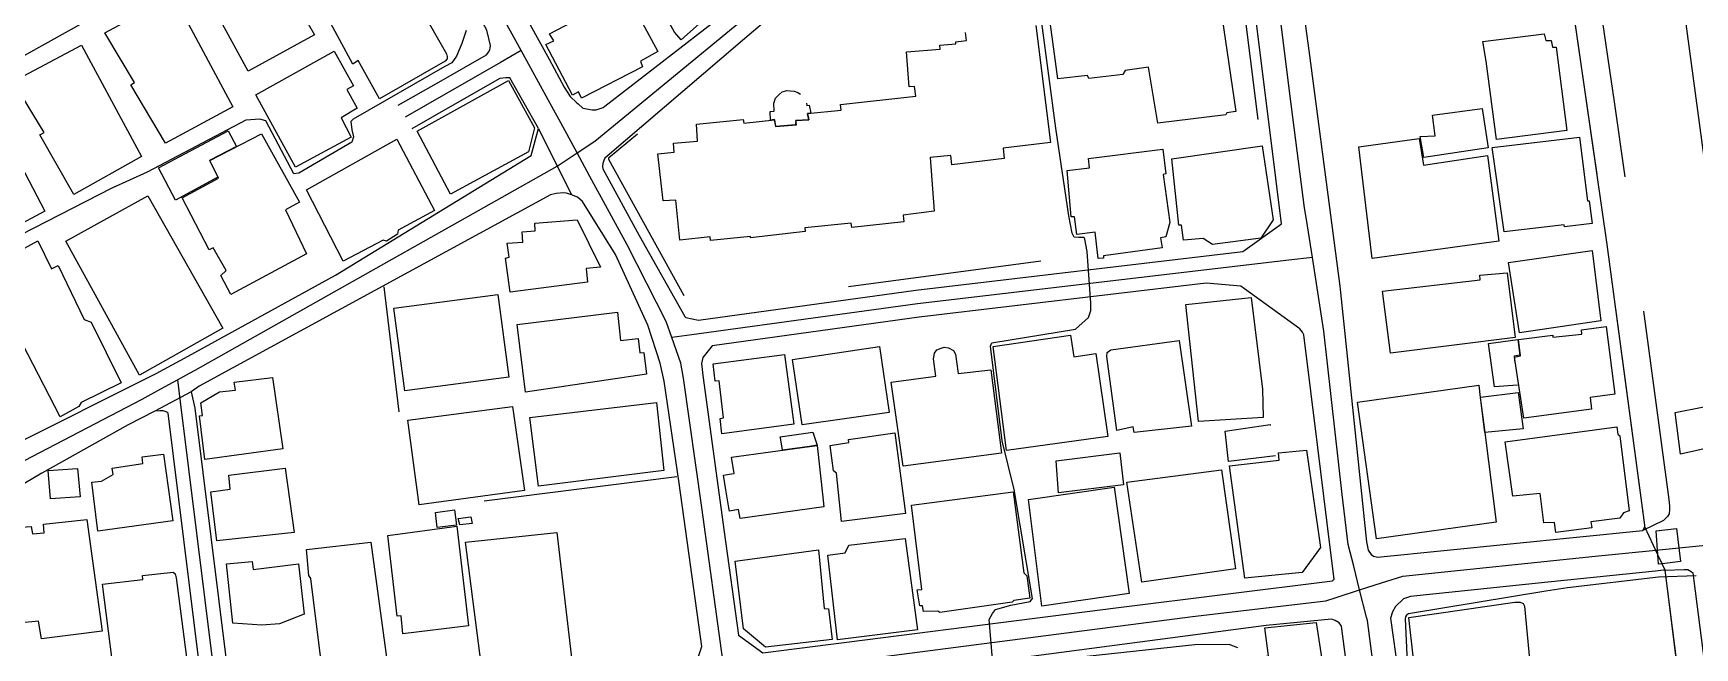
# Model space of a CAD drawing. Header units: millimetres. Extents: x 198785 to 203305, y 542885 to 545889.
# Drawn here: x 201010.2 to 201255.7, y 543395.9 to 543486.6 of the extents above; entities that cross this region are included whole.
import ezdxf

# ---------------------------------------------------------------- set-up
doc = ezdxf.new("R2010")
doc.units = ezdxf.units.MM
for name, pattern in [('FENCE_25K', [54.3, 28.7, -9.2, -16.4]), ('HIDDEN_BULD_25K', [28.8, 18.4, -10.4]), ('HIDDEN_IN_25K', [56.5, 36.5, -20])]:
    doc.linetypes.add(name, pattern=pattern)
for name, color, linetype in [('A0013114', 253, 'Continuous'), ('A0013117', 253, 'Continuous'), ('A0023214', 253, 'Continuous'), ('A0023217', 253, 'Continuous'), ('A0033324', 253, 'Continuous'), ('A0043325', 253, 'Continuous'), ('A0053326', 253, 'Continuous'), ('B0014111', 253, 'Continuous'), ('B0014112', 253, 'Continuous'), ('B0014113', 253, 'Continuous'), ('B0014115', 253, 'Continuous'), ('B0014116', 253, 'Continuous'), ('B0024120', 253, 'Continuous'), ('F0017111', 253, 'Continuous')]:
    doc.layers.add(name, color=color, linetype=linetype)

msp = doc.modelspace()

# ---------------------------------------------------------------- linework, layer by layer
at = {"layer": 'A0013114'}
for points in [[(201248.36, 543413.73), (201248.38, 543413.98), (201242.82, 543455.44), (201236.49, 543499.17), (201231.19, 543537.59), (201231.1, 543537.98), (201230.82, 543538.27)], [(201266.64, 543285.44), (201266.78, 543285.65), (201266.66, 543287.35), (201254.62, 543381.42), (201253.14, 543393.4), (201251.35, 543407.35)]]:
    msp.add_lwpolyline(points, dxfattribs=at)
at = {"layer": 'A0013117'}
for points in [[(201230.82, 543538.27), (201229.42, 543538.64), (201209.13, 543541.87), (201195.03, 543544.01), (201193.92, 543544.01), (201192.85, 543543.77), (201192.45, 543543.58), (201192.15, 543543.37), (201191.87, 543543.05), (201191.52, 543542.5), (201191.43, 543542.09), (201194.27, 543516.6), (201198.79, 543483.35), (201201.92, 543459.74), (201203.31, 543449.26), (201203.94, 543443.19), (201207.22, 543411.53), (201207.46, 543410.31), (201207.92, 543409.65), (201208.26, 543409.41), (201208.85, 543409.24), (201248.06, 543413.21), (201248.36, 543413.73)], [(201094.21, 543531.09), (201069.47, 543517.06), (201069.17, 543515.04), (201080.44, 543493.69), (201083.64, 543487.87), (201086.44, 543482.77), (201088.69, 543478.67), (201089.54, 543477.28), (201090.48, 543476.39), (201090.72, 543476.18), (201091.44, 543475.56), (201092.82, 543475.3), (201093.38, 543475.32), (201094.45, 543475.64), (201094.69, 543475.86), (201116.86, 543493.02), (201117.06, 543493.36), (201117.09, 543495.45), (201107.07, 543512.42), (201096.76, 543529.91), (201094.87, 543530.98), (201094.54, 543531.05), (201094.21, 543531.09)], [(201119.91, 543489.7), (201115.02, 543485.54), (201094.66, 543468.19), (201094.53, 543467.82), (201094.38, 543467.36), (201094.34, 543466.95), (201094.38, 543466.6), (201099.75, 543456.76), (201106.49, 543444.78), (201106.65, 543444.65), (201108.5, 543444.23), (201140.64, 543448.67), (201188.96, 543454.38), (201194.65, 543458.47), (201193.02, 543471.98), (201187.65, 543514.85)], [(201064.15, 543475.97), (201070.17, 543479.41), (201077.18, 543483.42), (201077.53, 543483.85), (201077.68, 543484.23), (201077.73, 543484.39), (201077.79, 543484.74), (201077.78, 543484.78), (201077.22, 543487.09), (201075.15, 543490.85), (201063.44, 543513.04), (201054.53, 543508.82), (201042.11, 543501.87), (201037.76, 543499.44), (201008.94, 543483.32)], [(201006.35, 543425.34), (201028.37, 543436.36), (201033.1, 543438.95), (201054.9, 543450.89), (201083.81, 543468.56), (201084.88, 543472.54), (201080.65, 543480.02), (201080.06, 543480.02), (201079.17, 543479.95), (201072.15, 543475.94), (201066.14, 543472.5)], [(201088.5, 543463.04), (201087.5, 543462.95), (201086.65, 543462.76), (201034.74, 543434.48), (201033.56, 543433.67), (201034.08, 543431.24), (201038.8, 543393.26)], [(201108.49, 543394.43), (201109.02, 543396.07), (201105.68, 543420.16), (201103.47, 543435.24), (201102.84, 543437.92), (201101.01, 543443.51), (201096.25, 543453.94), (201091.38, 543461.78), (201090.66, 543462.43), (201089.75, 543462.76), (201089.03, 543462.98), (201088.5, 543463.04)], [(201114.41, 543397.74), (201118.05, 543395.15), (201170.59, 543401.8), (201202.19, 543405.75), (201202.45, 543406.01), (201201.84, 543410.7), (201200.05, 543425.47), (201197.96, 543442.08), (201197.76, 543442.49), (201197.39, 543442.95), (201189.2, 543448.87), (201188.66, 543449.28), (201183.52, 543449.71), (201141.15, 543444.7), (201110.55, 543440.47), (201109.14, 543438.72), (201108.97, 543437.87), (201109.16, 543436.1), (201112.29, 543413), (201114.41, 543397.74)], [(201028.91, 543430.85), (201028.16, 543430.81), (201024.22, 543428.8), (201011.46, 543421.68), (200995.36, 543412.18), (200987.27, 543407.24), (200987.21, 543407.01), (200987.16, 543406.82), (200987.16, 543406.59), (200987.27, 543405.91), (200987.8, 543404.46), (200988.37, 543403.91), (200990.65, 543402.95), (200990.71, 543402.94), (201001.63, 543397.26), (201007.43, 543394.24)], [(201034.82, 543392.81), (201030.13, 543430.53), (201030.06, 543430.61), (201029.87, 543430.72), (201029.4, 543430.85), (201028.91, 543430.85)], [(201251.35, 543407.35), (201251.13, 543407.35), (201249.92, 543407.18), (201234.01, 543405.57), (201213.72, 543403.43), (201212.72, 543403.08), (201211.54, 543401.97), (201211.06, 543401.18), (201210.79, 543400.27), (201211.89, 543392.17), (201218.35, 543344.31), (201219.43, 543336.31), (201220.35, 543329.5), (201224.11, 543302.12), (201226.14, 543284.68), (201226.61, 543280.06), (201226.72, 543279.83), (201227, 543279.73), (201230.76, 543280.13), (201266.32, 543285.28), (201266.64, 543285.44)], [(201202.06, 543400.11), (201192.43, 543399.16), (201122.96, 543389.99)], [(201207.54, 543368.69), (201203.56, 543399.07), (201203.21, 543399.57), (201202.6, 543399.88), (201202.06, 543400.11)], [(201114.41, 543397.74), (201114.42, 543397.66)]]:
    msp.add_lwpolyline(points, dxfattribs=at)
at = {"layer": 'A0023214'}
msp.add_lwpolyline([(201257.12, 543468.29), (201248.04, 543535.88), (201247.53, 543539.66), (201247.07, 543543.08), (201241.45, 543584.9), (201235.53, 543632.32), (201235.14, 543635.41), (201234.77, 543638.38), (201226.21, 543706.95), (201225.81, 543710.15), (201225.48, 543712.79), (201222.79, 543734.35), (201222.41, 543737.4), (201221.97, 543740.91), (201216.55, 543784.27), (201216.09, 543787.99), (201212.76, 543805.57)], dxfattribs=at)
at = {"layer": 'A0023217'}
for points in [[(201199.27, 543453.52), (201198.36, 543459.11), (201198.08, 543460.84), (201195.91, 543477.67), (201193.22, 543499.1), (201188.07, 543540.41), (201186.88, 543545.59)], [(201082.31, 543484.05), (201080.98, 543486.47), (201077.79, 543492.27), (201066.21, 543514.23), (201065.94, 543514.7), (201064.45, 543517.27)], [(201090.57, 543468.97), (201093.18, 543470.7), (201118.38, 543491.36), (201120.56, 543493.51)], [(201082.31, 543484.05), (201079.27, 543482.31), (201071.16, 543477.67), (201065.15, 543474.24)], [(201090.57, 543468.97), (201087.87, 543473.92), (201087.15, 543475.25), (201083.72, 543481.48), (201082.31, 543484.05)], [(201031.54, 543435.45), (201033.32, 543436.43), (201034.12, 543436.87), (201087.63, 543467.01), (201090.57, 543468.97)], [(201104.58, 543441.67), (201103.74, 543444.06), (201098, 543455.35), (201092.48, 543465.47), (201090.57, 543468.97)], [(201199.27, 543453.52), (201195.74, 543453.11), (201140.89, 543446.68), (201107.53, 543442.08), (201104.58, 543441.67)], [(201206.22, 543404.42), (201205.34, 543407.93), (201204.53, 543411.12), (201203.64, 543418.5), (201200.95, 543442.64), (201199.27, 543453.52)], [(201112.85, 543391), (201112.11, 543394.04), (201108.99, 543416.58), (201106.31, 543435.67), (201105.91, 543437.89), (201104.58, 543441.67)], [(200979.08, 543404.98), (200983.18, 543408.98), (200987.15, 543411.62), (201008.9, 543423.51), (201026.29, 543432.58), (201029.06, 543434.09), (201031.54, 543435.45)], [(201031.54, 543435.45), (201031.94, 543432.19), (201036.81, 543393.03), (201037.67, 543384.79), (201038.02, 543381.44)], [(201206.22, 543404.42), (201209.47, 543405.47), (201212.6, 543406.47), (201241.03, 543409.39), (201249.97, 543410.29), (201264.71, 543411.78)], [(201112.85, 543391), (201118.33, 543392.09), (201121.09, 543392.65), (201181.51, 543400.48), (201201.24, 543402.82), (201202.77, 543403.31), (201206.22, 543404.42)], [(201215.3, 543339.93), (201214.78, 543343.29), (201214.64, 543344.21), (201207.37, 543399.88), (201207.24, 543400.4), (201206.22, 543404.42)]]:
    msp.add_lwpolyline(points, dxfattribs=at)
at = {"layer": 'A0033324', "linetype": 'HIDDEN_IN_25K', "flags": 128}
for points in [[(201251.14, 543414.66), (201248.06, 543413.21), (201248.36, 543413.73), (201248.38, 543413.98), (201242.82, 543455.44), (201236.49, 543499.17), (201231.19, 543537.59), (201231.1, 543537.98), (201233.71, 543537.57), (201234.08, 543537.55), (201234.68, 543537.26), (201235.12, 543536.96), (201235.37, 543536.57), (201240.45, 543499.73), (201243.87, 543476.12), (201246.78, 543456), (201251.91, 543417.76), (201251.99, 543416.82), (201251.99, 543416.35), (201251.94, 543415.63), (201251.73, 543415.28), (201251.14, 543414.66)], [(201270.47, 543286.5), (201266.78, 543285.65), (201266.66, 543287.35), (201257.26, 543360.76), (201254.62, 543381.42), (201253.14, 543393.4), (201251.35, 543407.35), (201254.19, 543407.43), (201254.71, 543407.44), (201255.23, 543407.13), (201255.48, 543406.94), (201255.59, 543405.78), (201257.11, 543393.9), (201258.58, 543381.92), (201263.07, 543346.9), (201270.63, 543287.85), (201270.75, 543287.19), (201270.78, 543286.88), (201270.47, 543286.5)]]:
    msp.add_lwpolyline(points, dxfattribs=at)
at = {"layer": 'A0043325'}
for points in [[(201273.58, 543428.93), (201253.61, 543424.48), (201252.87, 543430.6), (201272.79, 543434.57), (201273.58, 543428.93)], [(201250.91, 543408.29), (201250.4, 543408.23), (201250.3, 543409.59), (201250.05, 543413.13), (201253.05, 543413.49), (201253.63, 543408.63), (201250.91, 543408.29)]]:
    msp.add_lwpolyline(points, dxfattribs=at)
at = {"layer": 'A0053326'}
for points in [[(201259.61, 543342.42), (201254.62, 543381.42), (201253.14, 543393.4), (201251.35, 543407.35), (201250.91, 543408.29), (201250.3, 543409.59), (201248.36, 543413.73), (201248.38, 543413.98), (201242.82, 543455.44), (201236.49, 543499.17), (201231.19, 543537.59), (201231.1, 543537.98), (201230.82, 543538.27), (201230.29, 543544.42), (201262.23, 543541.86)], [(201084.88, 543472.54), (201089.75, 543462.76), (201089.03, 543462.98), (201088.5, 543463.04), (201087.5, 543462.95), (201086.65, 543462.76), (201034.74, 543434.48), (201033.56, 543433.67), (201028.16, 543430.81), (201024.22, 543428.8), (201011.46, 543421.68), (200995.36, 543412.18), (200987.27, 543407.24), (200987.21, 543407.01), (200978.94, 543411.06), (201006.35, 543425.34), (201028.37, 543436.36), (201033.1, 543438.95), (201054.9, 543450.89), (201083.81, 543468.56), (201084.88, 543472.54)]]:
    msp.add_lwpolyline(points, dxfattribs=at)
at = {"layer": 'B0014111'}
for points in [[(201058, 543506.49), (201063.31, 543497.59), (201064.36, 543498.21), (201066.38, 543494.66), (201065.36, 543493.95), (201071.28, 543483.57), (201071.38, 543483.17), (201071.38, 543482.83), (201071.1, 543482.5), (201061.4, 543476.91), (201058.23, 543482.57), (201057.44, 543482.06), (201053.83, 543488.69), (201054.61, 543489.16), (201053.64, 543490.92), (201052.7, 543490.86), (201049.68, 543496.14), (201050.48, 543496.66), (201047.71, 543501.67), (201057.17, 543506.95), (201057.67, 543506.84), (201058, 543506.49)], [(201115.37, 543494.06), (201105.95, 543485.62), (201104.97, 543486.78), (201099.54, 543496.57), (201100.27, 543497.05), (201099.64, 543497.85), (201109.81, 543503.52), (201115.37, 543494.06)], [(201045.18, 543497.91), (201051.77, 543486.4), (201041.99, 543481), (201035.21, 543493.41), (201042.69, 543497.51), (201043.07, 543496.77), (201045.18, 543497.91)], [(201098.27, 543491.8), (201102.53, 543483.94), (201099.94, 543482.51), (201100.23, 543481.67), (201091.23, 543477.02), (201090.8, 543477.94), (201089.89, 543477.47), (201085.96, 543484.96), (201087.12, 543485.51), (201086.51, 543486.53), (201095.16, 543491.07), (201095.55, 543490.29), (201098.27, 543491.8)], [(201234.53, 543485.55), (201234.74, 543484.55), (201235.27, 543484.57), (201236.84, 543472.26), (201226.42, 543470.93), (201224.94, 543482.49), (201224.42, 543485.41), (201233.49, 543486.52), (201233.71, 543485.56), (201234.53, 543485.55)], [(201225.19, 543469.7), (201215.72, 543468.25), (201215.18, 543471.37), (201217.4, 543471.48), (201216.99, 543474.54), (201224.33, 543475.5), (201225.19, 543469.7)], [(201037.47, 543465.34), (201031.24, 543461.96), (201028.72, 543466.76), (201039.02, 543472.19), (201040.24, 543469.87), (201036.27, 543467.83), (201036.65, 543467.08), (201037.47, 543465.34)], [(201047.49, 543460.52), (201050.61, 543454.02), (201039.42, 543448.06), (201037.94, 543450.86), (201038.7, 543451.57), (201036.81, 543454.95), (201036.23, 543454.61), (201032.24, 543462.33), (201037.59, 543465.23), (201036.3, 543467.82), (201043.96, 543471.77), (201049.58, 543461.65), (201047.49, 543460.52)], [(201064.06, 543456.94), (201062.42, 543455.91), (201061.94, 543456.05), (201056.03, 543452.97), (201050.58, 543463.51), (201063.93, 543470.95), (201069.5, 543460.43), (201064.16, 543457.54), (201064.06, 543456.94)], [(201177.21, 543465.75), (201178.19, 543458.66), (201177.56, 543456.55), (201176.79, 543456.42), (201177.03, 543454.93), (201168.38, 543453.76), (201168.35, 543453.4), (201167.58, 543453.35), (201167.14, 543457.24), (201164.43, 543456.91), (201164.08, 543459.5), (201163.61, 543459.5), (201163.01, 543466.33), (201166.29, 543466.74), (201166.15, 543468.14), (201177.13, 543469.51), (201177.59, 543465.86), (201177.21, 543465.75)], [(201193.46, 543459.08), (201191.61, 543456.38), (201184.48, 543455.41), (201183.09, 543456.33), (201180.17, 543456.07), (201179.9, 543458.27), (201179.52, 543458.28), (201178.48, 543468.07), (201191.83, 543469.97), (201193.46, 543459.08)], [(201215.01, 543471.08), (201215.67, 543467.15), (201225.09, 543468.55), (201226.81, 543455.9), (201208.05, 543453.36), (201206.11, 543469.82), (201215.01, 543471.08)], [(201240.57, 543458.5), (201236.51, 543458.01), (201236.44, 543458.32), (201227.6, 543457.27), (201225.82, 543469.72), (201238.72, 543471.27), (201239.9, 543461.87), (201240.15, 543461.86), (201240.57, 543458.5)], [(201038.23, 543443.05), (201025.9, 543436.13), (201015.04, 543455.89), (201027.16, 543462.61), (201038.23, 543443.05)], [(201241.88, 543444.17), (201229.83, 543442.38), (201228.22, 543452.74), (201240.57, 543454.52), (201241.88, 543444.17)], [(201229.2, 543441.7), (201210.78, 543439.38), (201209.62, 543448.54), (201224.02, 543450.18), (201223.97, 543450.91), (201228.01, 543451.23), (201229.2, 543441.7)], [(201191.95, 543429.89), (201182.43, 543429.29), (201180.53, 543446.56), (201190.17, 543447.62), (201191.88, 543434.04), (201191.95, 543429.89)], [(201242.65, 543443.29), (201243.91, 543433.32), (201240.29, 543432.84), (201240.5, 543431.12), (201230.49, 543429.76), (201229.1, 543438.8), (201230, 543438.96), (201229.71, 543441.39), (201234.76, 543442.05), (201234.77, 543441.73), (201239.04, 543442.17), (201238.99, 543442.83), (201242.65, 543443.29)], [(201163.5, 543442.03), (201164, 543438.85), (201167.25, 543439.33), (201169.02, 543427.07), (201154.04, 543425.02), (201152.05, 543440.37), (201163.5, 543442.03)], [(201181.39, 543428.59), (201172.89, 543427.64), (201172.76, 543428.5), (201170.34, 543427.97), (201168.84, 543438.88), (201168.93, 543439.47), (201169.43, 543439.85), (201179.54, 543441.24), (201181.39, 543428.59)], [(201047.08, 543425.25), (201035.55, 543423.69), (201034.77, 543430.13), (201035.21, 543430.15), (201035, 543432.02), (201037.76, 543433.67), (201040.09, 543433.91), (201039.92, 543435.07), (201045.59, 543435.8), (201047.08, 543425.25)], [(201226.38, 543414.42), (201208.73, 543411.96), (201205.92, 543432.16), (201223.83, 543434.64), (201224.05, 543432.85), (201224.71, 543427.64), (201226.38, 543414.42)], [(201230.37, 543428.2), (201224.73, 543427.64), (201224.07, 543432.86), (201229.65, 543433.59), (201230.37, 543428.2)], [(201244.68, 543427.17), (201246.06, 543416.08), (201245.23, 543415.8), (201244.67, 543415), (201240.4, 543414.45), (201240.53, 543413.58), (201235.19, 543412.92), (201235.02, 543414.39), (201233.43, 543414.31), (201232.88, 543418.67), (201228.88, 543418.25), (201227.71, 543426.28), (201244.21, 543428.48), (201244.39, 543427.4), (201244.68, 543427.17)], [(201127.03, 543416.69), (201114.66, 543414.97), (201114.45, 543416.29), (201113.09, 543416.06), (201113.01, 543416.54), (201112.57, 543419.18), (201112.21, 543421.36), (201113.4, 543421.56), (201113.79, 543421.62), (201113.39, 543424.03), (201124.9, 543425.6), (201124.91, 543425.6), (201126.07, 543425.76), (201126.88, 543418.1), (201127.03, 543416.69)], [(201197.73, 543406.99), (201189.23, 543406.16), (201186.98, 543422.76), (201194.34, 543423.57), (201194.22, 543424.64), (201198.37, 543425.06), (201200.42, 543410.69), (201197.73, 543406.99)], [(201171.34, 543419.93), (201161.7, 543418.77), (201161.35, 543423.5), (201170.76, 543424.64), (201171.34, 543419.93)], [(201187.88, 543407.53), (201174.03, 543405.57), (201171.8, 543420.33), (201185.82, 543422.17), (201187.88, 543407.53)], [(201154.85, 543402.59), (201144.18, 543401.09), (201143.91, 543401.28), (201141.77, 543401.21), (201141.61, 543402.09), (201141.22, 543402.09), (201140.82, 543404.41), (201141.51, 543404.49), (201140.02, 543416.93), (201155.01, 543418.89), (201156.62, 543406.93), (201157.04, 543406.52), (201157.47, 543403.18), (201155.13, 543402.87), (201154.85, 543402.59)], [(201172.16, 543403.89), (201159.25, 543402.03), (201157.27, 543417.75), (201169.94, 543419.58), (201172.16, 543403.89)], [(201072.8, 543413.83), (201074.54, 543399.11), (201064.85, 543397.93), (201064.59, 543400.59), (201064, 543400.56), (201062.6, 543412.47), (201072.8, 543413.83)], [(201089.89, 543393.17), (201076.63, 543391.6), (201074.08, 543411.45), (201087.61, 543412.92), (201089.89, 543393.17)], [(201140.9, 543398.55), (201129.08, 543397.03), (201127.63, 543409.53), (201130.17, 543409.88), (201130.72, 543411.04), (201139.07, 543412.01), (201140.9, 543398.55)], [(201031.33, 543406.2), (201033.82, 543387.27), (201025.95, 543386.3), (201025.31, 543387.42), (201022.78, 543387.17), (201020.45, 543405.29), (201026.4, 543405.98), (201026.35, 543406.54), (201030.89, 543407.03), (201031.19, 543406.78), (201031.33, 543406.2)], [(201231.61, 543391.03), (201214.78, 543388.95), (201213.51, 543400.37), (201229.15, 543402.63), (201229.93, 543402.61), (201230.38, 543402.42), (201230.59, 543402.04), (201231.61, 543391.03)], [(201200.93, 543387.24), (201191.61, 543386.2), (201191.64, 543387.68), (201190.76, 543394.34), (201192.74, 543394.69), (201192.2, 543398.82), (201199.79, 543399.61), (201201.64, 543387.81), (201200.93, 543387.24)]]:
    msp.add_lwpolyline(points, dxfattribs=at)
at = {"layer": 'B0014112'}
for points in [[(201010.91, 543455.94), (201012.9, 543451.84), (201013.91, 543452.33), (201017.73, 543444.34), (201018.79, 543443.94), (201023.21, 543435), (201017.3, 543432.11), (201016.94, 543431.52), (201014.21, 543429.97), (201002.95, 543451.63), (201010.91, 543455.94)], [(201146.5, 543439.25), (201146.91, 543436.36), (201151.74, 543436.94), (201153.3, 543424.61), (201138.75, 543422.69), (201136.99, 543435.07), (201143.58, 543435.99), (201143.25, 543438.52), (201143.38, 543439.36), (201143.76, 543439.89), (201144.38, 543440.11), (201144.8, 543440.27), (201145.48, 543440.18), (201146.21, 543439.77), (201146.5, 543439.25)], [(201121.21, 543439.17), (201122.61, 543428.9), (201111.97, 543427.46), (201111.72, 543429.74), (201112.22, 543429.83), (201111.57, 543435.29), (201110.96, 543435.26), (201110.7, 543437.78), (201121.21, 543439.17)], [(201048.79, 543412.91), (201037.36, 543411.65), (201036.48, 543418.89), (201039.29, 543419.29), (201039.12, 543421.34), (201047.46, 543422.39), (201048.79, 543412.91)], [(201042.56, 543408.61), (201042.69, 543407.43), (201049.4, 543408.25), (201050.23, 543400.83), (201046.61, 543399.43), (201043.97, 543399.2), (201039.72, 543399.53), (201038.76, 543408.26), (201042.56, 543408.61)]]:
    msp.add_lwpolyline(points, dxfattribs=at)
at = {"layer": 'B0014113'}
for points in [[(201039.73, 543475.75), (201029.74, 543470.36), (201024.64, 543479.02), (201025.2, 543479.35), (201020.81, 543486.67), (201030.95, 543492.13), (201039.73, 543475.75)], [(201026.23, 543468.4), (201016.23, 543462.79), (201011.21, 543471.59), (201011.85, 543471.94), (201007.25, 543479.48), (201017.35, 543484.87), (201026.23, 543468.4)], [(201057.21, 543471.26), (201048.95, 543466.83), (201043.12, 543477.53), (201054.66, 543483.97), (201057.53, 543478.86), (201056.57, 543478.3), (201058.09, 543475.53), (201055.74, 543474.1), (201057.21, 543471.26)], [(201083.42, 543469.11), (201071.87, 543462.86), (201066.94, 543472.16), (201080.44, 543479.62), (201084.3, 543472.66), (201083.42, 543469.11)], [(201011.91, 543460.35), (201002.32, 543455.23), (201000.77, 543458.03), (200999.99, 543457.69), (200995.09, 543466.86), (200995.94, 543467.21), (200993.83, 543471.26), (201003.61, 543476.18), (201011.91, 543460.35)], [(201092.11, 543449.84), (201080.68, 543448.4), (201079.99, 543453.42), (201080.53, 543453.55), (201080.26, 543455.61), (201082.54, 543455.79), (201082.46, 543457.3), (201084.36, 543457.46), (201084.31, 543458.59), (201090.61, 543459.04), (201094.02, 543452.08), (201091.91, 543451.9), (201092.11, 543449.84)], [(201080.51, 543435.84), (201065.1, 543433.82), (201063.49, 543446), (201078.87, 543448.03), (201080.51, 543435.84)], [(201096.56, 543445.45), (201096.98, 543441.25), (201099.58, 543441.52), (201099.83, 543439.43), (201100.46, 543439.48), (201100.84, 543436.26), (201082.96, 543433.63), (201081.71, 543443.63), (201096.56, 543445.45)], [(201136.69, 543430.62), (201123.82, 543428.79), (201122.42, 543438.46), (201135.28, 543440.35), (201136.69, 543430.62)], [(201082.82, 543419.12), (201067.22, 543416.98), (201065.55, 543429.48), (201081.01, 543431.49), (201082.82, 543419.12)], [(201103.42, 543422.04), (201084.89, 543419.72), (201083.62, 543429.89), (201102.3, 543432.11), (201103.42, 543422.04)], [(201139.1, 543415.71), (201129.65, 543414.5), (201128.89, 543421.68), (201128.47, 543421.98), (201127.97, 543425.75), (201130.76, 543426.17), (201130.7, 543426.61), (201137.51, 543427.63), (201139.1, 543415.71)], [(201030.82, 543414.64), (201019.78, 543413.08), (201018.86, 543420.32), (201020.3, 543420.5), (201022.03, 543421.45), (201021.88, 543422.38), (201026.43, 543423.11), (201026.3, 543424.09), (201029.46, 543424.47), (201030.82, 543414.64)], [(201056.45, 543389.86), (201053.3, 543389.54), (201051.22, 543406.11), (201050.92, 543406.53), (201050.6, 543410.38), (201060.1, 543411.45), (201062.91, 543390.85), (201056.45, 543390.19), (201056.45, 543389.86)], [(201128.27, 543397.09), (201118.42, 543395.96), (201115.19, 543398.67), (201113.96, 543408.68), (201126.23, 543410.32), (201127.1, 543401.7), (201127.72, 543401.65), (201128.27, 543397.09)]]:
    msp.add_lwpolyline(points, dxfattribs=at)
at = {"layer": 'B0014115'}
for points in [[(201183.56, 543504.95), (201187.91, 543475.07), (201186.57, 543474.86), (201186.46, 543474.59), (201176.4, 543473.36), (201175.02, 543481.58), (201171.56, 543481.11), (201171.23, 543480.52), (201166.21, 543479.92), (201165.99, 543480.36), (201161.62, 543479.88), (201159.75, 543493.76), (201168.31, 543494.94), (201168.39, 543494.26), (201172.99, 543494.9), (201171.91, 543502.71), (201172.7, 543502.82), (201172.57, 543503.6), (201183.56, 543504.95)], [(201158.38, 543487.75), (201160.55, 543470.47), (201153.54, 543469.63), (201153.69, 543468.13), (201145.98, 543467.2), (201145.82, 543468.57), (201142.73, 543468.27), (201143.37, 543460.35), (201138.78, 543459.76), (201138.87, 543458.77), (201131.18, 543457.94), (201131.06, 543458.59), (201124.23, 543457.86), (201124.29, 543457.36), (201116.22, 543456.39), (201116.22, 543456.6), (201110.31, 543456.01), (201110.23, 543456.56), (201105.75, 543456.05), (201105.15, 543461.95), (201103.31, 543461.86), (201102.51, 543468.83), (201104.93, 543469.05), (201104.84, 543470.39), (201108.38, 543470.68), (201108.23, 543473.21), (201115.13, 543473.86), (201115.2, 543473.36), (201119.73, 543473.85), (201119.91, 543472.82), (201122.99, 543473.08), (201122.92, 543473.73), (201124.81, 543473.84), (201124.65, 543474.74), (201129.62, 543475.25), (201129.51, 543476.11), (201140.63, 543477.34), (201140.44, 543478.76), (201139.65, 543478.72), (201139.28, 543483.87), (201144.25, 543484.25), (201144.18, 543484.83), (201146.57, 543485.03), (201146.57, 543485.35), (201148.13, 543485.52), (201147.97, 543486.74)], [(201018.13, 543414.83), (201020.38, 543398.31), (201011.44, 543397.19), (201011.01, 543399.8), (201007.98, 543399.49), (201007.8, 543400.94), (201005.31, 543400.66), (201003.95, 543401.35), (201003.67, 543402.97), (200998.92, 543402.39), (200998.79, 543408.06), (201000.06, 543408.09), (201000.01, 543411.42), (201003.73, 543411.5), (201007.65, 543413.63), (201009.93, 543413.8), (201010.1, 543412.69), (201011.82, 543412.84), (201011.75, 543414.11), (201018.13, 543414.83)]]:
    msp.add_lwpolyline(points, dxfattribs=at)
at = {"layer": 'B0014116', "linetype": 'HIDDEN_BULD_25K', "flags": 128}
for points in [[(201124.5, 543476.28), (201124.54, 543475.94), (201124.88, 543475.97), (201125.14, 543474.81), (201124.63, 543474.75), (201124.8, 543473.85), (201122.9, 543473.74), (201122.83, 543473.08), (201119.93, 543472.85), (201119.75, 543473.87), (201119.15, 543473.8), (201119.13, 543475.06), (201119.7, 543475.12), (201119.63, 543476.29), (201119.92, 543477.05), (201120.46, 543477.58), (201120.9, 543477.96), (201121.56, 543478.15), (201122.09, 543478.09), (201122.65, 543478.04), (201123.18, 543477.86), (201123.83, 543477.43), (201124.31, 543476.92), (201124.5, 543476.28)], [(201229.57, 543434.66), (201226.15, 543434.42), (201225.27, 543440.82), (201229.6, 543441.37), (201229.88, 543439.09), (201229.04, 543438.95), (201229.57, 543434.66)], [(201124.9, 543425.61), (201120.91, 543425.06), (201120.63, 543426.86), (201120.61, 543427.01), (201125.43, 543427.73), (201125.53, 543427.43), (201126.07, 543425.77), (201124.91, 543425.61), (201124.9, 543425.61)], [(201193.8, 543424.23), (201186.82, 543423.37), (201186.34, 543427.87), (201193, 543428.83), (201193.8, 543424.23)], [(201017.15, 543418.14), (201012.76, 543417.88), (201012.41, 543422.04), (201016.77, 543422.35), (201017.15, 543418.14)], [(201072.78, 543413.96), (201069.88, 543413.65), (201069.66, 543415.85), (201072.46, 543416.26), (201072.78, 543413.96)], [(201075.07, 543414.25), (201073.25, 543414.03), (201073, 543414.98), (201074.9, 543415.2), (201075.07, 543414.25)]]:
    msp.add_lwpolyline(points, dxfattribs=at)
at = {"layer": 'B0024120', "linetype": 'FENCE_25K', "flags": 128}
for points in [[(201141.3, 543505.98), (201141.05, 543506.03), (201140.9, 543506.05), (201140.29, 543505.99), (201135.69, 543502.3), (201105.01, 543476.37), (201095.23, 543468.15), (201095.23, 543468.02), (201107.33, 543446.08), (201167.49, 543454.11)], [(201187.64, 543502.35), (201191.18, 543473.75)], [(201105.3, 543421.12), (201066, 543416.15), (201062.07, 543449.19)]]:
    msp.add_lwpolyline(points, dxfattribs=at)
at = {"layer": 'F0017111', "elevation": 20}
for points in [[(201074.18, 543487.04), (201073.57, 543485.11), (201072.77, 543483.24), (201072.05, 543482.24), (201071.02, 543481.71), (201057.49, 543473.95), (201057.13, 543473.59), (201057.27, 543472.35), (201057.55, 543471.33), (201057.3, 543470.53), (201049.45, 543465.93), (201048.7, 543465.85), (201044.57, 543473.67), (201043.71, 543473.95), (201041.63, 543473.76), (201027.06, 543466.12), (201021.85, 543463.75), (201008.26, 543456.8)], [(201152.01, 543393.59), (201151.47, 543400.07), (201151.99, 543400.92), (201152.42, 543401.52), (201154.68, 543402.15), (201157.52, 543402.7), (201157.86, 543403.14), (201155.19, 543419.26), (201153.41, 543426.43), (201151.67, 543440.43), (201151.88, 543440.9), (201164.23, 543442.91), (201166.13, 543444.66), (201166.5, 543445.69), (201166.5, 543446.76), (201165.97, 543454.4), (201165.63, 543456.21), (201165.52, 543456.45), (201164.74, 543456.43), (201164.03, 543456.51), (201163.76, 543457.07), (201163.26, 543459.66), (201161.32, 543472.59), (201159.24, 543488.15)], [(201255.97, 543406.52), (201250.38, 543406.28), (201236.94, 543404.73), (201233.75, 543404.24), (201213.42, 543400.89), (201213.14, 543400.71), (201212.99, 543400.47), (201212.93, 543400.17), (201213.57, 543386.29)], [(201188.24, 543395.85), (201186.92, 543396.38), (201181.85, 543396.33), (201153.13, 543393.21)]]:
    msp.add_lwpolyline(points, dxfattribs=at)

doc.saveas('drawing.dxf')
